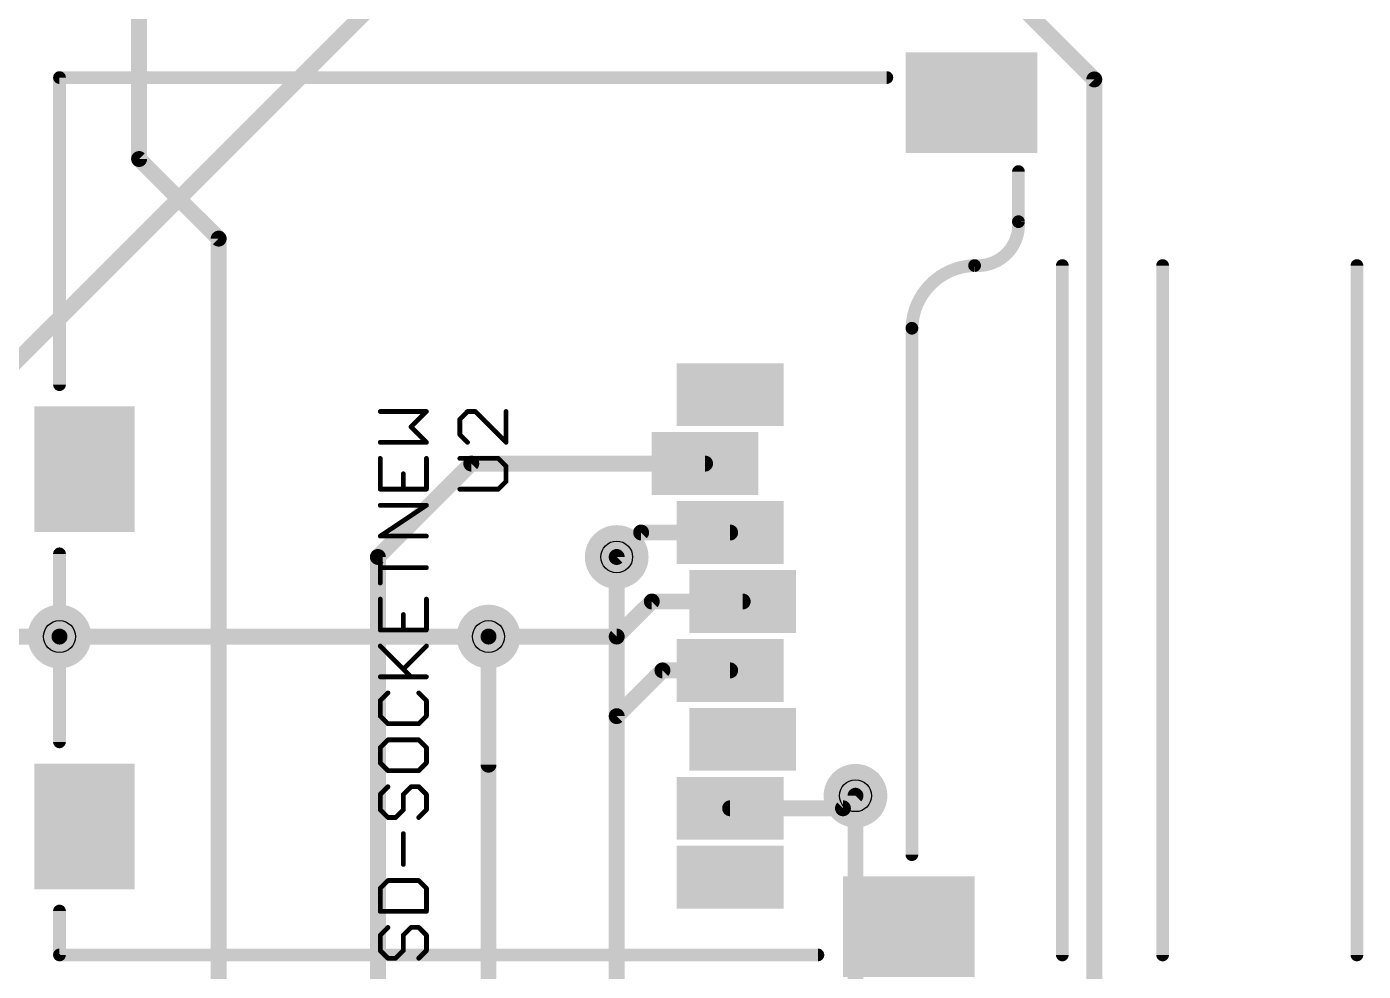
# Model space of a CAD drawing. Extents: x -27 to 80, y -11 to 53.
# Drawn here: x 42.66 to 63.98, y 23.87 to 38.94 of the extents above; entities that cross this region are included whole.
import ezdxf

# ---------------------------------------------------------------- set-up
doc = ezdxf.new("R2010")
doc.units = 0
for name, color, linetype in [('1', 12, 'CONTINUOUS'), ('16', 132, 'CONTINUOUS'), ('18', 110, 'CONTINUOUS'), ('20', 53, 'CONTINUOUS'), ('21', 53, 'CONTINUOUS'), ('23', 53, 'CONTINUOUS'), ('25', 253, 'CONTINUOUS'), ('27', 253, 'CONTINUOUS'), ('29', 253, 'CONTINUOUS'), ('31', 253, 'CONTINUOUS'), ('44', 253, 'CONTINUOUS'), ('51', 53, 'CONTINUOUS')]:
    doc.layers.add(name, color=color, linetype=linetype)

# ---------------------------------------------------------------- blocks, each defined once
blk = doc.blocks.new('RECT')
blk.add_solid([(-0.5, -0.5), (0.5, -0.5), (-0.5, 0.5), (0.5, 0.5)])
blk = doc.blocks.new('ROUNDV')
at = {"const_width": 0.5}
blk.add_lwpolyline([(0, -0.25, 1), (0, 0.25, 1), (0, -0.25)], format="xyb", dxfattribs=at)

msp = doc.modelspace()

# ---------------------------------------------------------------- linework, layer by layer
at = {"layer": '1', "const_width": 0.254}
for points in [[(44.45, 36.83), (44.45, 50.8)], [(57.15, 40.64), (59.69, 38.1)], [(59.69, 38.1), (59.69, 5.08)], [(45.72, 35.56), (44.45, 36.83)], [(45.72, 21.59), (45.72, 35.56)], [(48.26, 30.48), (49.75, 31.97)], [(49.75, 31.97), (53.48, 31.97)], [(52.07, 30.48), (52.46, 30.87)], [(52.46, 30.87), (53.88, 30.87)], [(48.26, 20.32), (48.26, 30.48)], [(52.07, 29.21), (52.63, 29.77)], [(52.63, 29.77), (54.08, 29.77)], [(41.91, 29.21), (43.18, 29.21)], [(50.0253, 29.21), (50.0253, 20.955)], [(50.0253, 29.21), (50.0253, 27.1653)], [(50.0253, 29.21), (52.07, 29.21)], [(52.07, 27.94), (52.8, 28.67)], [(52.8, 28.67), (53.88, 28.67)], [(52.07, 22.86), (52.07, 27.94)], [(55.88, 26.67), (55.68, 26.47)], [(55.68, 26.47), (53.88, 26.47)]]:
    msp.add_lwpolyline(points, dxfattribs=at)
at = {"layer": '1', "const_width": 0.127}
for points in [[(59.7535, 38.1, 1), (59.6265, 38.1)], [(59.6451, 38.0551, 1), (59.7349, 38.1449)], [(44.4949, 36.8749, 1), (44.4051, 36.7851)], [(44.3865, 36.83, 1), (44.5135, 36.83)], [(45.7835, 35.56, 1), (45.6565, 35.56)], [(45.6751, 35.5151, 1), (45.7649, 35.6049)], [(49.75, 32.0335, 1), (49.75, 31.9065)], [(49.7949, 31.9251, 1), (49.7051, 32.0149)], [(53.48, 31.9065, 1), (53.48, 32.0335)], [(52.46, 30.9335, 1), (52.46, 30.8065)], [(52.5049, 30.8251, 1), (52.4151, 30.9149)], [(53.88, 30.8065, 1), (53.88, 30.9335)], [(48.3235, 30.48, 1), (48.1965, 30.48)], [(48.2151, 30.5249, 1), (48.3049, 30.4351)], [(52.0251, 30.5249, 1), (52.1149, 30.4351)], [(52.63, 29.8335, 1), (52.63, 29.7065)], [(52.6749, 29.7251, 1), (52.5851, 29.8149)], [(54.08, 29.7065, 1), (54.08, 29.8335)], [(43.18, 29.1465, 1), (43.18, 29.2735)], [(50.0888, 29.21, 1), (49.9618, 29.21)], [(50.0888, 29.21, 1), (49.9618, 29.21)], [(50.0253, 29.2735, 1), (50.0253, 29.1465)], [(52.0251, 29.2549, 1), (52.1149, 29.1651)], [(52.07, 29.1465, 1), (52.07, 29.2735)], [(52.8, 28.7335, 1), (52.8, 28.6065)], [(52.8449, 28.6251, 1), (52.7551, 28.7149)], [(53.88, 28.6065, 1), (53.88, 28.7335)], [(52.1335, 27.94, 1), (52.0065, 27.94)], [(52.0251, 27.9849, 1), (52.1149, 27.8951)], [(49.9618, 27.1653, 1), (50.0888, 27.1653)], [(55.9249, 26.6251, 1), (55.8351, 26.7149)], [(53.88, 26.5335, 1), (53.88, 26.4065)], [(55.6351, 26.5149, 1), (55.7249, 26.4251)], [(55.68, 26.4065, 1), (55.68, 26.5335)]]:
    msp.add_lwpolyline(points, format="xyb", dxfattribs=at)
at = {"layer": '16', "const_width": 0.254}
for points in [[(36.83, 27.94), (49.53, 40.64)], [(57.15, 40.64), (59.69, 38.1)], [(59.69, 38.1), (59.69, 5.08)], [(52.07, 17.78), (52.07, 30.48)], [(43.18, 29.21), (50.0253, 29.21)], [(55.88, 19.05), (55.88, 26.67)]]:
    msp.add_lwpolyline(points, dxfattribs=at)
at = {"layer": '16', "const_width": 0.127}
for points in [[(59.7535, 38.1, 1), (59.6265, 38.1)], [(59.6451, 38.0551, 1), (59.7349, 38.1449)], [(52.1335, 30.48, 1), (52.0065, 30.48)], [(43.18, 29.2735, 1), (43.18, 29.1465)], [(50.0253, 29.1465, 1), (50.0253, 29.2735)], [(55.9435, 26.67, 1), (55.8165, 26.67)]]:
    msp.add_lwpolyline(points, format="xyb", dxfattribs=at)
at = {"layer": '20', "const_width": 0.2032}
for points in [[(57.15, 40.64), (59.69, 38.1)], [(59.69, 38.1), (59.69, 5.08)]]:
    msp.add_lwpolyline(points, dxfattribs=at)
at = {"layer": '20', "const_width": 0.1016}
for points in [[(59.7408, 38.1, 1), (59.6392, 38.1)], [(59.6541, 38.0641, 1), (59.7259, 38.1359)]]:
    msp.add_lwpolyline(points, format="xyb", dxfattribs=at)
at = {"layer": '21', "const_width": 0.2032}
for points in [[(43.18, 38.13), (56.38, 38.13)], [(43.18, 38.13), (43.18, 33.23)], [(58.48, 35.83), (58.48, 36.63)], [(56.78, 34.13), (56.78, 25.73)], [(43.18, 27.53), (43.18, 30.53)], [(43.18, 24.13), (43.18, 24.83)], [(55.28, 24.13), (43.18, 24.13)]]:
    msp.add_lwpolyline(points, dxfattribs=at)
at = {"layer": '21'}
for points, const_width in [([(43.18, 38.1808, 1), (43.18, 38.0792)], 0.1016), ([(43.2308, 38.13, 1), (43.1292, 38.13)], 0.1016), ([(56.38, 38.0792, 1), (56.38, 38.1808)], 0.1016), ([(58.5308, 36.63, 1), (58.4292, 36.63)], 0.1016), ([(57.78, 35.13, 0.4599), (58.48, 35.83)], 0.2032), ([(58.5307, 35.8339, 1), (58.4293, 35.8261)], 0.1016), ([(58.4292, 35.83, 1), (58.5308, 35.83)], 0.1016), ([(57.78, 35.13, 0.4), (56.78, 34.13)], 0.2032), ([(57.7839, 35.1807, 1), (57.7761, 35.0793)], 0.1016), ([(57.7812, 35.0792, 1), (57.7788, 35.1808)], 0.1016), ([(56.8308, 34.13, 1), (56.7292, 34.13)], 0.1016), ([(56.7292, 34.1312, 1), (56.8308, 34.1288)], 0.1016), ([(43.1292, 33.23, 1), (43.2308, 33.23)], 0.1016), ([(43.2308, 30.53, 1), (43.1292, 30.53)], 0.1016), ([(43.1292, 27.53, 1), (43.2308, 27.53)], 0.1016), ([(56.7292, 25.73, 1), (56.8308, 25.73)], 0.1016), ([(43.2308, 24.83, 1), (43.1292, 24.83)], 0.1016), ([(43.18, 24.1808, 1), (43.18, 24.0792)], 0.1016), ([(43.1292, 24.13, 1), (43.2308, 24.13)], 0.1016), ([(55.28, 24.0792, 1), (55.28, 24.1808)], 0.1016)]:
    msp.add_lwpolyline(points, format="xyb", dxfattribs=dict(at, const_width=const_width))
at = {"layer": '23'}
msp.add_point((43.18, 24.13), dxfattribs=at)
at = {"layer": '25', "const_width": 0.0381}
for points in [[(49.554, 32.6918, 1), (49.5809, 32.6648)], [(49.5865, 32.6783, 1), (49.5484, 32.6783)], [(49.6903, 32.8202, 1), (49.6903, 32.7821)], [(49.7038, 32.7877, 1), (49.6769, 32.8146)], [(49.8267, 32.8146, 1), (49.7997, 32.7877)], [(49.8132, 32.7821, 1), (49.8132, 32.8202)], [(50.3238, 32.8012, 1), (50.2857, 32.8012)], [(49.5809, 32.446, 1), (49.554, 32.4191)], [(49.5484, 32.4326, 1), (49.5865, 32.4326)], [(49.6769, 32.2962, 1), (49.7038, 32.3232)], [(50.2857, 32.3097, 1), (50.3238, 32.3097)], [(50.2912, 32.2962, 1), (50.3182, 32.3232)], [(49.5675, 32.0718, 1), (49.5675, 32.0337)], [(50.1953, 32.0662, 1), (50.1684, 32.0393)], [(50.1818, 32.0337, 1), (50.1818, 32.0718)], [(50.3238, 31.9299, 1), (50.2857, 31.9299)], [(50.2912, 31.9164, 1), (50.3182, 31.9434)], [(49.5675, 31.5803, 1), (49.5675, 31.5422)], [(50.1684, 31.5747, 1), (50.1953, 31.5478)], [(50.1818, 31.5422, 1), (50.1818, 31.5803)], [(50.2857, 31.6841, 1), (50.3238, 31.6841)], [(50.3182, 31.6707, 1), (50.2912, 31.6976)]]:
    msp.add_lwpolyline(points, format="xyb", dxfattribs=at)
at = {"layer": '25', "const_width": 0.0762}
for points in [[(49.6903, 32.8012), (49.5675, 32.6783)], [(49.5675, 32.6783), (49.5675, 32.4326)], [(49.8132, 32.8012), (49.6903, 32.8012)], [(50.3047, 32.3097), (49.8132, 32.8012)], [(50.3047, 32.8012), (50.3047, 32.3097)], [(49.5675, 32.4326), (49.6903, 32.3097)], [(50.1818, 32.0528), (49.5675, 32.0528)], [(50.3047, 31.9299), (50.1818, 32.0528)], [(50.3047, 31.6841), (50.3047, 31.9299)], [(49.5675, 31.5613), (50.1818, 31.5613)], [(50.1818, 31.5613), (50.3047, 31.6841)]]:
    msp.add_lwpolyline(points, dxfattribs=at)
at = {"layer": '27', "const_width": 0.0762}
for points in [[(49.0347, 32.8012), (48.2975, 32.8012)], [(48.789, 32.5554), (49.0347, 32.8012)], [(49.0347, 32.3097), (48.789, 32.5554)], [(48.2975, 32.3097), (49.0347, 32.3097)], [(48.2975, 32.0528), (48.2975, 31.5613)], [(49.0347, 31.5613), (49.0347, 32.0528)], [(48.6661, 31.5613), (48.6661, 31.807)], [(48.2975, 31.5613), (49.0347, 31.5613)], [(48.2975, 30.8129), (49.0347, 31.3043)], [(49.0347, 31.3043), (48.2975, 31.3043)], [(49.0347, 30.8129), (48.2975, 30.8129)], [(48.2975, 30.0644), (48.2975, 30.5559)], [(49.0347, 30.3102), (48.2975, 30.3102)], [(48.2975, 29.8075), (48.2975, 29.316)], [(49.0347, 29.316), (49.0347, 29.8075)], [(48.6661, 29.316), (48.6661, 29.5618)], [(48.2975, 29.316), (49.0347, 29.316)], [(48.789, 28.5676), (48.2975, 29.0591)], [(48.6661, 28.6905), (49.0347, 29.0591)], [(48.2975, 28.5676), (49.0347, 28.5676)], [(48.4203, 28.3107), (48.2975, 28.1878)], [(48.2975, 28.1878), (48.2975, 27.9421)], [(49.0347, 28.1878), (48.9118, 28.3107)], [(49.0347, 27.9421), (49.0347, 28.1878)], [(48.2975, 27.9421), (48.4203, 27.8192)], [(48.9118, 27.8192), (49.0347, 27.9421)], [(48.4203, 27.8192), (48.9118, 27.8192)], [(48.4203, 27.5623), (48.2975, 27.4394)], [(48.9118, 27.5623), (48.4203, 27.5623)], [(49.0347, 27.4394), (48.9118, 27.5623)], [(48.2975, 27.4394), (48.2975, 27.1936)], [(49.0347, 27.1936), (49.0347, 27.4394)], [(48.2975, 27.1936), (48.4203, 27.0708)], [(48.4203, 27.0708), (48.9118, 27.0708)], [(48.9118, 27.0708), (49.0347, 27.1936)], [(48.4203, 26.8138), (48.2975, 26.691)], [(48.2975, 26.691), (48.2975, 26.4452)], [(48.6661, 26.691), (48.789, 26.8138)], [(48.6661, 26.4452), (48.6661, 26.691)], [(48.789, 26.8138), (48.9118, 26.8138)], [(48.9118, 26.8138), (49.0347, 26.691)], [(49.0347, 26.691), (49.0347, 26.4452)], [(48.2975, 26.4452), (48.4203, 26.3224)], [(48.5432, 26.3224), (48.6661, 26.4452)], [(49.0347, 26.4452), (48.9118, 26.3224)], [(48.4203, 26.3224), (48.5432, 26.3224)], [(48.6661, 25.5739), (48.6661, 26.0654)], [(48.4203, 25.317), (48.2975, 25.1941)], [(48.2975, 25.1941), (48.2975, 24.8255)], [(48.9118, 25.317), (48.4203, 25.317)], [(49.0347, 25.1941), (48.9118, 25.317)], [(49.0347, 24.8255), (49.0347, 25.1941)], [(48.2975, 24.8255), (49.0347, 24.8255)], [(48.4203, 24.5686), (48.2975, 24.4457)], [(48.6661, 24.4457), (48.789, 24.5686)], [(48.789, 24.5686), (48.9118, 24.5686)], [(48.9118, 24.5686), (49.0347, 24.4457)], [(48.2975, 24.4457), (48.2975, 24.2)], [(48.6661, 24.2), (48.6661, 24.4457)], [(49.0347, 24.4457), (49.0347, 24.2)], [(48.2975, 24.2), (48.4203, 24.0771)], [(48.4203, 24.0771), (48.5432, 24.0771)], [(48.5432, 24.0771), (48.6661, 24.2)], [(49.0347, 24.2), (48.9118, 24.0771)]]:
    msp.add_lwpolyline(points, dxfattribs=at)
at = {"layer": '27', "const_width": 0.0381}
for points in [[(48.2975, 32.8202, 1), (48.2975, 32.7821)], [(49.0482, 32.7877, 1), (49.0212, 32.8146)], [(49.0347, 32.7821, 1), (49.0347, 32.8202)], [(48.8024, 32.5689, 1), (48.7755, 32.542)], [(48.7755, 32.5689, 1), (48.8024, 32.542)], [(48.2975, 32.3287, 1), (48.2975, 32.2906)], [(49.0212, 32.2962, 1), (49.0482, 32.3232)], [(49.0347, 32.2906, 1), (49.0347, 32.3287)], [(48.3165, 32.0528, 1), (48.2784, 32.0528)], [(49.0538, 32.0528, 1), (49.0157, 32.0528)], [(48.6851, 31.807, 1), (48.647, 31.807)], [(48.2784, 31.5613, 1), (48.3165, 31.5613)], [(48.2975, 31.5803, 1), (48.2975, 31.5422)], [(48.647, 31.5613, 1), (48.6851, 31.5613)], [(49.0157, 31.5613, 1), (49.0538, 31.5613)], [(49.0347, 31.5422, 1), (49.0347, 31.5803)], [(48.2975, 31.3234, 1), (48.2975, 31.2853)], [(49.0453, 31.2885, 1), (49.0241, 31.3202)], [(49.0347, 31.2853, 1), (49.0347, 31.3234)], [(48.2975, 30.8319, 1), (48.2975, 30.7938)], [(48.2869, 30.8287, 1), (48.308, 30.797)], [(49.0347, 30.7938, 1), (49.0347, 30.8319)], [(48.3165, 30.5559, 1), (48.2784, 30.5559)], [(48.2975, 30.3292, 1), (48.2975, 30.2911)], [(49.0347, 30.2911, 1), (49.0347, 30.3292)], [(48.2784, 30.0644, 1), (48.3165, 30.0644)], [(48.3165, 29.8075, 1), (48.2784, 29.8075)], [(49.0538, 29.8075, 1), (49.0157, 29.8075)], [(48.6851, 29.5618, 1), (48.647, 29.5618)], [(48.2784, 29.316, 1), (48.3165, 29.316)], [(48.2975, 29.3351, 1), (48.2975, 29.297)], [(48.647, 29.316, 1), (48.6851, 29.316)], [(49.0157, 29.316, 1), (49.0538, 29.316)], [(49.0347, 29.297, 1), (49.0347, 29.3351)], [(48.3109, 29.0726, 1), (48.284, 29.0456)], [(49.0482, 29.0456, 1), (49.0212, 29.0726)], [(48.2975, 28.5867, 1), (48.2975, 28.5486)], [(48.6526, 28.7039, 1), (48.6796, 28.677)], [(48.7755, 28.5541, 1), (48.8024, 28.5811)], [(49.0347, 28.5486, 1), (49.0347, 28.5867)], [(48.3165, 28.1878, 1), (48.2784, 28.1878)], [(48.284, 28.2013, 1), (48.3109, 28.1743)], [(48.4338, 28.2972, 1), (48.4069, 28.3241)], [(48.9253, 28.3241, 1), (48.8984, 28.2972)], [(49.0538, 28.1878, 1), (49.0157, 28.1878)], [(49.0212, 28.1743, 1), (49.0482, 28.2013)], [(48.2784, 27.9421, 1), (48.3165, 27.9421)], [(48.3109, 27.9555, 1), (48.284, 27.9286)], [(49.0157, 27.9421, 1), (49.0538, 27.9421)], [(49.0482, 27.9286, 1), (49.0212, 27.9555)], [(48.4203, 27.8382, 1), (48.4203, 27.8001)], [(48.4069, 27.8057, 1), (48.4338, 27.8327)], [(48.8984, 27.8327, 1), (48.9253, 27.8057)], [(48.9118, 27.8001, 1), (48.9118, 27.8382)], [(48.4203, 27.5813, 1), (48.4203, 27.5432)], [(48.4338, 27.5488, 1), (48.4069, 27.5757)], [(48.9253, 27.5757, 1), (48.8984, 27.5488)], [(48.9118, 27.5432, 1), (48.9118, 27.5813)], [(48.3165, 27.4394, 1), (48.2784, 27.4394)], [(48.284, 27.4529, 1), (48.3109, 27.4259)], [(49.0538, 27.4394, 1), (49.0157, 27.4394)], [(49.0212, 27.4259, 1), (49.0482, 27.4529)], [(48.2784, 27.1936, 1), (48.3165, 27.1936)], [(48.3109, 27.2071, 1), (48.284, 27.1802)], [(48.4203, 27.0898, 1), (48.4203, 27.0517)], [(48.4069, 27.0573, 1), (48.4338, 27.0842)], [(48.8984, 27.0842, 1), (48.9253, 27.0573)], [(48.9118, 27.0517, 1), (48.9118, 27.0898)], [(49.0157, 27.1936, 1), (49.0538, 27.1936)], [(49.0482, 27.1802, 1), (49.0212, 27.2071)], [(48.3165, 26.691, 1), (48.2784, 26.691)], [(48.284, 26.7044, 1), (48.3109, 26.6775)], [(48.4338, 26.8004, 1), (48.4069, 26.8273)], [(48.6851, 26.691, 1), (48.647, 26.691)], [(48.6526, 26.7044, 1), (48.6796, 26.6775)], [(48.789, 26.8329, 1), (48.789, 26.7948)], [(48.8024, 26.8004, 1), (48.7755, 26.8273)], [(48.9253, 26.8273, 1), (48.8984, 26.8004)], [(48.9118, 26.7948, 1), (48.9118, 26.8329)], [(49.0538, 26.691, 1), (49.0157, 26.691)], [(49.0212, 26.6775, 1), (49.0482, 26.7044)], [(48.2784, 26.4452, 1), (48.3165, 26.4452)], [(48.3109, 26.4587, 1), (48.284, 26.4318)], [(48.647, 26.4452, 1), (48.6851, 26.4452)], [(48.6796, 26.4318, 1), (48.6526, 26.4587)], [(49.0157, 26.4452, 1), (49.0538, 26.4452)], [(49.0482, 26.4318, 1), (49.0212, 26.4587)], [(48.4203, 26.3414, 1), (48.4203, 26.3033)], [(48.4069, 26.3089, 1), (48.4338, 26.3358)], [(48.5297, 26.3358, 1), (48.5567, 26.3089)], [(48.5432, 26.3033, 1), (48.5432, 26.3414)], [(48.8984, 26.3358, 1), (48.9253, 26.3089)], [(48.6851, 26.0654, 1), (48.647, 26.0654)], [(48.647, 25.5739, 1), (48.6851, 25.5739)], [(48.3165, 25.1941, 1), (48.2784, 25.1941)], [(48.284, 25.2076, 1), (48.3109, 25.1807)], [(48.4203, 25.3361, 1), (48.4203, 25.298)], [(48.4338, 25.3035, 1), (48.4069, 25.3305)], [(48.9253, 25.3305, 1), (48.8984, 25.3035)], [(48.9118, 25.298, 1), (48.9118, 25.3361)], [(49.0538, 25.1941, 1), (49.0157, 25.1941)], [(49.0212, 25.1807, 1), (49.0482, 25.2076)], [(48.2784, 24.8255, 1), (48.3165, 24.8255)], [(48.2975, 24.8446, 1), (48.2975, 24.8065)], [(49.0157, 24.8255, 1), (49.0538, 24.8255)], [(49.0347, 24.8065, 1), (49.0347, 24.8446)], [(48.4338, 24.5551, 1), (48.4069, 24.5821)], [(48.789, 24.5876, 1), (48.789, 24.5495)], [(48.8024, 24.5551, 1), (48.7755, 24.5821)], [(48.9253, 24.5821, 1), (48.8984, 24.5551)], [(48.9118, 24.5495, 1), (48.9118, 24.5876)], [(48.3165, 24.4457, 1), (48.2784, 24.4457)], [(48.284, 24.4592, 1), (48.3109, 24.4323)], [(48.6851, 24.4457, 1), (48.647, 24.4457)], [(48.6526, 24.4592, 1), (48.6796, 24.4323)], [(49.0538, 24.4457, 1), (49.0157, 24.4457)], [(49.0212, 24.4323, 1), (49.0482, 24.4592)], [(48.3109, 24.2135, 1), (48.284, 24.1865)], [(48.2784, 24.2, 1), (48.3165, 24.2)], [(48.4203, 24.0962, 1), (48.4203, 24.0581)], [(48.4069, 24.0636, 1), (48.4338, 24.0906)], [(48.5297, 24.0906, 1), (48.5567, 24.0636)], [(48.5432, 24.0581, 1), (48.5432, 24.0962)], [(48.647, 24.2, 1), (48.6851, 24.2)], [(48.6796, 24.1865, 1), (48.6526, 24.2135)], [(48.8984, 24.0906, 1), (48.9253, 24.0636)], [(49.0157, 24.2, 1), (49.0538, 24.2)], [(49.0482, 24.1865, 1), (49.0212, 24.2135)]]:
    msp.add_lwpolyline(points, format="xyb", dxfattribs=at)
at = {"layer": '44'}
for centre in [(52.07, 30.48), (43.18, 29.21), (50.0253, 29.21), (55.88, 26.67)]:
    msp.add_circle(centre, 0.254, dxfattribs=at)
at = {"layer": '51'}
for points, const_width in [([(59.69, 38.1), (57.15, 40.64)], 0.254), ([(59.69, 5.08), (59.69, 38.1)], 0.254), ([(59.18, 35.13), (59.18, 24.13)], 0.2032), ([(60.78, 24.13), (60.78, 35.13)], 0.2032), ([(63.88, 24.13), (63.88, 35.13)], 0.2032)]:
    msp.add_lwpolyline(points, dxfattribs=dict(at, const_width=const_width))
for points, const_width in [([(59.7535, 38.1, 1), (59.6265, 38.1)], 0.127), ([(59.6451, 38.0551, 1), (59.7349, 38.1449)], 0.127), ([(59.2308, 35.13, 1), (59.1292, 35.13)], 0.1016), ([(60.8308, 35.13, 1), (60.7292, 35.13)], 0.1016), ([(63.9308, 35.13, 1), (63.8292, 35.13)], 0.1016), ([(59.1292, 24.13, 1), (59.2308, 24.13)], 0.1016), ([(60.7292, 24.13, 1), (60.8308, 24.13)], 0.1016), ([(63.8292, 24.13, 1), (63.9308, 24.13)], 0.1016)]:
    msp.add_lwpolyline(points, format="xyb", dxfattribs=dict(at, const_width=const_width))

# ---------------------------------------------------------------- block references
at = {"layer": '1', "rotation": 270}
for p, xscale, yscale in [((57.73, 37.73), 1.4, 1.9), ((53.88, 33.07), 0.8, 1.5), ((43.58, 31.88), 1.8, 1.4), ((53.48, 31.97), 0.8, 1.5), ((53.88, 30.87), 0.8, 1.5), ((54.08, 29.77), 0.8, 1.5), ((53.88, 28.67), 0.8, 1.5), ((54.08, 27.57), 0.8, 1.5), ((43.58, 26.18), 1.8, 1.4), ((53.88, 26.47), 0.8, 1.5), ((53.88, 25.37), 0.8, 1.5), ((56.73, 24.58), 1.4, 1.9)]:
    msp.add_blockref('RECT', p, dxfattribs=dict(at, xscale=xscale, yscale=yscale))
at = {"layer": '18', "xscale": 1.016, "yscale": 1.016}
for p in [(52.07, 30.48), (52.07, 30.48), (43.18, 29.21), (43.18, 29.21), (50.0253, 29.21), (50.0253, 29.21), (55.88, 26.67), (55.88, 26.67)]:
    msp.add_blockref('ROUNDV', p, dxfattribs=at)
at = {"layer": '29', "rotation": 270}
for p, xscale, yscale in [((57.73, 37.73), 1.6032, 2.1032), ((53.88, 33.07), 1.0032, 1.7032), ((43.58, 31.88), 2.0032, 1.6032), ((53.48, 31.97), 1.0032, 1.7032), ((53.88, 30.87), 1.0032, 1.7032), ((54.08, 29.77), 1.0032, 1.7032), ((53.88, 28.67), 1.0032, 1.7032), ((54.08, 27.57), 1.0032, 1.7032), ((43.58, 26.18), 2.0032, 1.6032), ((53.88, 26.47), 1.0032, 1.7032), ((53.88, 25.37), 1.0032, 1.7032), ((56.73, 24.58), 1.6032, 2.1032)]:
    msp.add_blockref('RECT', p, dxfattribs=dict(at, xscale=xscale, yscale=yscale))
at = {"layer": '31', "rotation": 270}
for p, xscale, yscale in [((57.73, 37.73), 1.4, 1.9), ((53.88, 33.07), 0.8, 1.5), ((43.58, 31.88), 1.8, 1.4), ((53.48, 31.97), 0.8, 1.5), ((53.88, 30.87), 0.8, 1.5), ((54.08, 29.77), 0.8, 1.5), ((53.88, 28.67), 0.8, 1.5), ((54.08, 27.57), 0.8, 1.5), ((43.58, 26.18), 1.8, 1.4), ((53.88, 26.47), 0.8, 1.5), ((53.88, 25.37), 0.8, 1.5), ((56.73, 24.58), 1.4, 1.9)]:
    msp.add_blockref('RECT', p, dxfattribs=dict(at, xscale=xscale, yscale=yscale))

doc.saveas('drawing.dxf')
